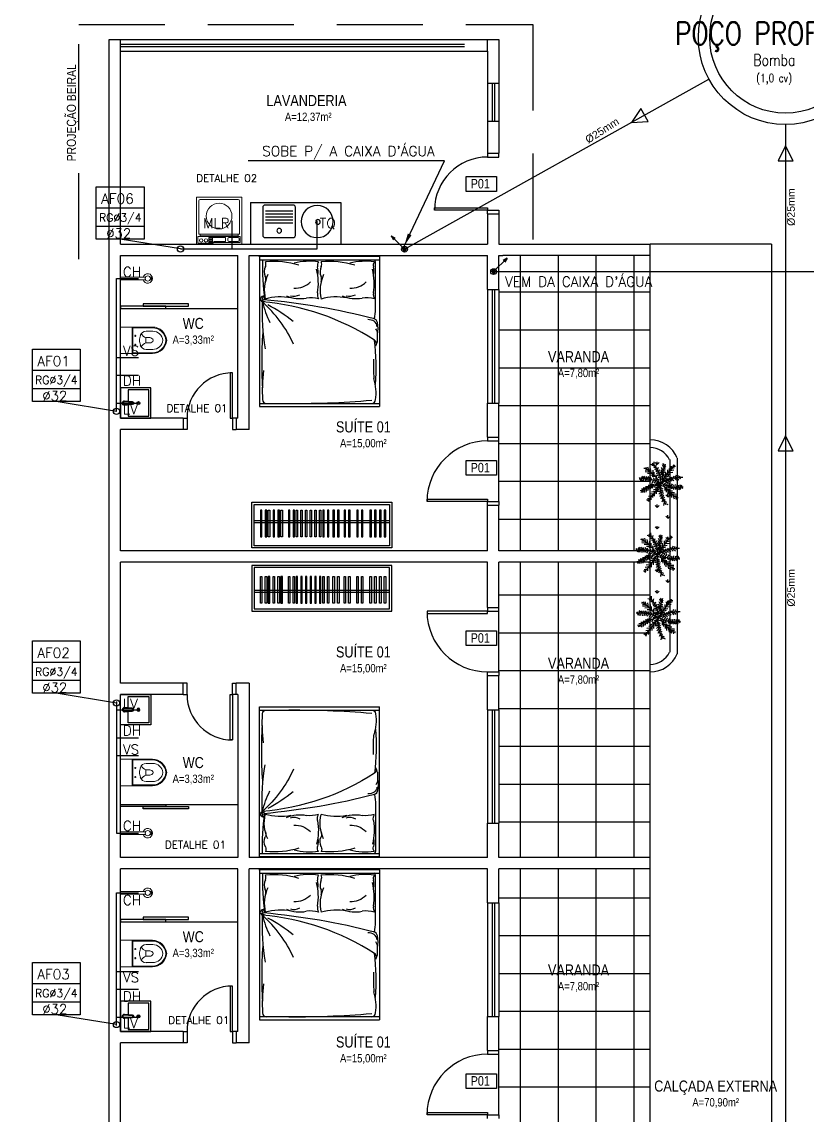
# Model space of a CAD drawing. Header units: millimetres. Extents: x 4156 to 4603, y 996 to 1078.
# Drawn here: x 4380.86 to 4392.27, y 1053.99 to 1069.87 of the extents above; entities that cross this region are included whole.
import ezdxf
from ezdxf.enums import TextEntityAlignment as Align

# ---------------------------------------------------------------- set-up
doc = ezdxf.new("R2010")
doc.units = ezdxf.units.MM
doc.header["$LTSCALE"] = 20
doc.linetypes.add('HIDDEN', pattern=[0.375, 0.25, -0.125])
doc.linetypes.add('HIDDEN2', pattern=[0.1875, 0.125, -0.0625])
for name, color, linetype in [('-HIDRO', 8, 'Continuous'), ('A-PEN-W', 7, 'Continuous'), ('AF', 5, 'Continuous'), ('ARREDI_attrezzature', 175, 'Continuous'), ('COTA', 7, 'Continuous'), ('COTAS', 7, 'Continuous'), ('COTAS01', 7, 'Continuous'), ('Diametro', 2, 'Continuous'), ('E-txt-g', 3, 'Continuous'), ('ESPECIFICAÇÃO02', 7, 'Continuous'), ('MOB', 251, 'Continuous'), ('OITI_AF_TEXTOS INDICAÇÕES', 2, 'Continuous'), ('Prumadas_L', 1, 'Continuous'), ('Prumadas_Q', 3, 'Continuous'), ('Prumadas_T', 2, 'Continuous'), ('TEXTO', 3, 'Continuous'), ('VE', 118, 'Continuous')]:
    doc.layers.add(name, color=color, linetype=linetype)
doc.layers.add('E-Lay-9', color=9, linetype='Continuous', lineweight=9)
doc.layers.add('E-Txt-W', color=7, linetype='Continuous', lineweight=20)
doc.styles.add('F2', font='ARIALN.TTF')
doc.styles.add('REG60', font='romans.shx', dxfattribs={"width": 0.8, "height": 0.15})
doc.styles.add('REG80', font='romans.shx', dxfattribs={"width": 0.8, "height": 0.2})
doc.styles.add('ROMANS', font='romans__.ttf', dxfattribs={"height": 0.1})
doc.styles.get("Standard").update_dxf_attribs({"font": 'arial.ttf'})
doc.dimstyles.get("Standard").update_dxf_attribs({"dimtxt": 0.18, "dimasz": 0.18, "dimexe": 0.18, "dimexo": 0.0625, "dimgap": 0.09, "dimtad": 0, "dimtih": 1, "dimtoh": 1, "dimdec": 4, "dimzin": 0, "dimdsep": 46, "dimtxsty": 'Standard', "dimcen": 0.09, "dimadec": 0, "dimazin": 0, "dimtfac": 1, "dimtdec": 4, "dimtofl": 0, "dimtmove": 0, "dimatfit": 3, "dimfxl": 1, "dimtolj": 1, "dimtzin": 0, "dimarcsym": 0})

# ---------------------------------------------------------------- blocks, each defined once
blk = doc.blocks.new('TXT-AMB75')
at = {"layer": 'E-txt-g', "style": 'REG80', "width": 0.8, "flags": 8}
blk.add_attdef('TXT', text='', height=0.2, dxfattribs=at).set_placement((0.005, 0.296), align=Align.CENTER)
at = {"layer": 'E-Txt-W', "style": 'REG60', "width": 0.8, "flags": 8}
blk.add_attdef('TXT', text='', height=0.15, dxfattribs=at).set_placement((0.005, 0.027), align=Align.CENTER)
blk = doc.blocks.new('FLOR2')
at = {"layer": 'VE', "color": 8}
for p, q in [((-83, 267), (-72, 290)), ((53, 244), (74, 286)), ((-229, 122), (-259, 154)), ((-195, 116), (-211, 147)), ((-80, 253), (-102, 282)), ((-75, 224), (-102, 246)), ((-66, 186), (-93, 208)), ((-58, 153), (-91, 179)), ((-77, 238), (-65, 269)), ((-69, 200), (-48, 241)), ((-61, 166), (-31, 214)), ((-51, 128), (-27, 175)), ((-39, 91), (-20, 146)), ((27, 103), (7, 147)), ((49, 200), (17, 234)), ((44, 167), (17, 210)), ((35, 128), (17, 176)), ((52, 229), (26, 258)), ((54, 258), (41, 273)), ((42, 157), (75, 195)), ((48, 191), (80, 229)), ((51, 215), (80, 258)), ((142, 118), (121, 144)), ((158, 136), (135, 160)), ((174, 158), (153, 176)), ((188, 178), (161, 191)), ((166, 147), (213, 152)), ((197, 193), (175, 202)), ((180, 166), (207, 166)), ((193, 186), (219, 189)), ((-248, 123), (-283, 102)), ((-209, 119), (-251, 98)), ((-190, -16), (-242, 10)), ((-171, 110), (-217, 98)), ((-162, -11), (-204, 23)), ((-143, 101), (-184, 85)), ((-138, -6), (-174, 21)), ((-157, 106), (-168, 137)), ((-111, 87), (-161, 77)), ((-104, -3), (-140, 24)), ((-129, 95), (-135, 128)), ((-92, 76), (-133, 60)), ((-79, 0), (-115, 28)), ((-71, 63), (-110, 47)), ((-101, 81), (-107, 115)), ((-84, 72), (-80, 98)), ((-45, 110), (-83, 141)), ((-50, 47), (-83, 34)), ((-36, 82), (-75, 107)), ((-35, -8), (-70, 1)), ((-28, 27), (-69, 0)), ((-61, 56), (-57, 90)), ((-25, 50), (-48, 61)), ((-31, 67), (-12, 113)), ((-19, 33), (-9, 79)), ((-11, 15), (8, 51)), ((17, 74), (2, 113)), ((8, 14), (8, 51)), ((18, -12), (54, 12)), ((19, 20), (55, 12)), ((23, 90), (60, 113)), ((29, 26), (26, 68)), ((31, 113), (65, 137)), ((44, 35), (83, 29)), ((55, 42), (49, 84)), ((81, 61), (67, 100)), ((67, 51), (106, 45)), ((74, 13), (115, -7)), ((105, 81), (90, 117)), ((98, 75), (137, 72)), ((104, 16), (130, 47)), ((125, 101), (109, 124)), ((116, 91), (160, 89)), ((123, 19), (159, -8)), ((128, 20), (162, 65)), ((135, 110), (178, 110)), ((147, 23), (189, -11)), ((151, 128), (196, 131)), ((162, 26), (196, 73)), ((175, 29), (226, 2)), ((190, 32), (234, 86)), ((209, 38), (259, 20)), ((228, 43), (249, 73)), ((234, 50), (270, 39)), ((256, 53), (276, 71)), ((-261, -36), (-297, -24)), ((-272, -40), (-292, -59)), ((-224, -25), (-274, -7)), ((-244, -31), (-265, -60)), ((-205, -20), (-249, -73)), ((-181, -135), (-229, -140)), ((-177, -14), (-211, -60)), ((-166, -116), (-211, -119)), ((-150, -98), (-193, -98)), ((-143, -7), (-178, -52)), ((-131, -79), (-176, -77)), ((-173, -124), (-150, -147)), ((-157, -105), (-137, -132)), ((-113, -62), (-153, -60)), ((-119, -4), (-145, -35)), ((-141, -88), (-124, -111)), ((-82, -38), (-121, -33)), ((-120, -69), (-105, -105)), ((-90, -3), (-117, -34)), ((-59, -22), (-98, -16)), ((-96, -49), (-82, -88)), ((-45, -138), (-81, -148)), ((-70, -29), (-64, -72)), ((-37, -114), (-69, -119)), ((-29, -85), (-68, -96)), ((-24, -57), (-62, -72)), ((-44, -15), (-41, -57)), ((-40, -122), (-28, -153)), ((-31, -100), (-17, -124)), ((-25, -70), (-13, -100)), ((-17, -15), (-5, -46)), ((5, -32), (-13, -79)), ((16, -54), (-3, -100)), ((24, -79), (5, -134)), ((10, -38), (32, -49)), ((36, -116), (12, -162)), ((21, -70), (60, -95)), ((30, -98), (67, -128)), ((33, -20), (32, -58)), ((42, -26), (71, -6)), ((42, -141), (76, -167)), ((51, -63), (59, -95)), ((54, -32), (57, -66)), ((64, -74), (111, -79)), ((66, -37), (101, -13)), ((75, -83), (82, -127)), ((80, -42), (82, -69)), ((87, -94), (128, -99)), ((89, -45), (126, -21)), ((102, -109), (98, -145)), ((99, -49), (112, -81)), ((109, -52), (156, -33)), ((109, -116), (150, -121)), ((121, -130), (119, -163)), ((129, -57), (142, -88)), ((144, -60), (181, -36)), ((159, -62), (176, -90)), ((173, -63), (216, -42)), ((198, -64), (220, -91)), ((213, -64), (249, -35)), ((232, -63), (268, -88)), ((240, -55), (269, -28)), ((-208, -174), (-234, -177)), ((-195, -154), (-223, -154)), ((-212, -181), (-190, -190)), ((-203, -166), (-176, -179)), ((-190, -146), (-168, -164)), ((-84, -217), (-113, -232)), ((-71, -194), (-111, -203)), ((-59, -171), (-98, -175)), ((-90, -226), (-81, -245)), ((-76, -202), (-60, -237)), ((-63, -179), (-44, -219)), ((-50, -150), (-41, -185)), ((46, -154), (15, -201)), ((54, -187), (32, -229)), ((62, -226), (49, -257)), ((51, -174), (78, -196)), ((67, -254), (56, -278)), ((59, -212), (86, -234)), ((65, -241), (86, -270)), ((131, -143), (171, -149)), ((138, -151), (135, -176)), ((146, -162), (178, -167))]:
    blk.add_line(p, q, dxfattribs=at)
for centre, radius, start, end in [((1088, 462), 1187, 188.516, 202.6061), ((-486, 269), 540, 336.1944, 2.2987), ((-212, 435), 475, 295.4351, 330.987), ((-112, 350), 262, 304.4561, 313.2891), ((-27, -730), 732, 93.4205, 111.3892), ((-266, -219), 343, 41.079, 90.2435), ((196, -423), 475, 115.4351, 150.987), ((-482, 28), 467, 321.3423, 356.988), ((201, 279), 343, 232.5988, 281.7634), ((-1103, -450), 1187, 8.516, 22.6061), ((11, 743), 732, 273.4205, 291.3892), ((-241, -435), 473, 32.1218, 54.7349)]:
    blk.add_arc(centre, radius, start, end, dxfattribs=at)
blk = doc.blocks.new('vaso-s')
at = {"layer": 'E-Lay-9', "color": 8}
for p, q in [((0, 0.17), (0, 0)), ((0.426, 0.175), (0.005, 0.175)), ((0.16, 0.17), (0.16, 0.17)), ((0.16, 0.17), (0.16, 0)), ((0.426, 0.165), (0.165, 0.165)), ((0.17, 0), (0.17, 0.16)), ((0.213, 0.06), (0.189, 0.06)), ((0.201, 0.048), (0.201, 0.072)), ((0.341, 0.035), (0.341, 0)), ((0.391, 0.035), (0.341, 0.035)), ((0.431, 0.12), (0.346, 0.12)), ((0, -0.17), (0, 0)), ((0.16, -0.17), (0.16, 0)), ((0.17, 0), (0.17, -0.16)), ((0.213, -0.06), (0.189, -0.06)), ((0.201, -0.048), (0.201, -0.072)), ((0.341, -0.035), (0.341, 0)), ((0.391, -0.035), (0.341, -0.035)), ((0.431, -0.12), (0.346, -0.12)), ((0.426, -0.175), (0.005, -0.175)), ((0.16, -0.17), (0.16, -0.17)), ((0.426, -0.165), (0.165, -0.165))]:
    blk.add_line(p, q, dxfattribs=at)
for centre in [(0.201, 0.06), (0.201, -0.06)]:
    blk.add_circle(centre, 0.005, dxfattribs=at)
for centre, radius, start, end in [((0.005, 0.17), 0.005, 90, 180), ((0.155, 0.17), 0.005, 0, 90), ((0.165, 0.17), 0.00495, 180, 270), ((0.165, 0.16), 0.00495, 0, 90), ((0.426, -0.015), 0.19, 4.5281, 90), ((0.426, -0.015), 0.18, 4.7802, 90), ((0.518, -0.015), 0.262, 163.0355, 176.7233), ((0.346, 0.038), 0.0825, 90, 163.0355), ((0.375, 0.136), 0.107, 206.9395, 250.9647), ((0.391, -0.015), 0.05, 17.4576, 90), ((0.431, -0.015), 0.135, 6.3794, 90), ((0.518, 0.015), 0.262, 183.2767, 196.9645), ((0.346, -0.038), 0.0825, 196.9645, 270), ((0.375, -0.136), 0.107, 109.0353, 153.0605), ((0.391, 0.015), 0.05, 270, 342.5424), ((0.426, 0.015), 0.19, 270, 355.4719), ((0.426, 0.015), 0.18, 270, 355.2198), ((0.431, 0.015), 0.135, 270, 353.6206), ((0.005, -0.17), 0.005, 180, 270), ((0.155, -0.17), 0.005, 270, 0), ((0.165, -0.17), 0.00495, 90, 180), ((0.165, -0.16), 0.00495, 270, 0)]:
    blk.add_arc(centre, radius, start, end, dxfattribs=at)
blk = doc.blocks.new('CUBA QUADRADA-flat-4-flat-1')
at = {"layer": 'MOB'}
blk.add_lwpolyline([(0, -0.2), (0.4, -0.2), (0.4, 0.2), (0, 0.2)], close=True, dxfattribs=at)
blk.add_lwpolyline([(0.1, -0.025), (0.1, -0.175), (0.375, -0.175), (0.375, 0.175), (0.1, 0.175), (0.1, 0.025)], dxfattribs=at)
for points in [[(0.155, -0.02), (0.055, -0.03, -1), (0.055, 0.03), (0.155, 0.02, -1)], [(0.155, -0.01), (0.055, -0.02, -1), (0.055, 0.02), (0.155, 0.01, -1)]]:
    blk.add_lwpolyline(points, format="xyb", close=True, dxfattribs=at)
for radius in [0.02, 0.0125]:
    blk.add_circle((0.238, 0), radius, dxfattribs=at)
blk = doc.blocks.new('Chuveiro')
at = {"layer": 'E-Lay-9', "color": 8}
for p, q in [((-0.031, 0.016), (-0.36, 0.016)), ((0.051, 0.016), (0.031, 0.016)), ((0.051, 0.016), (0.051, -0.016)), ((-0.031, -0.016), (-0.36, -0.016)), ((0.051, -0.016), (0.031, -0.016))]:
    blk.add_line(p, q, dxfattribs=at)
blk.add_circle((0, 0), 0.0348, dxfattribs=at)
for centre, radius, start, end in [((0, 0), 0.0624, 194.4775, 165.5225), ((0.009, 0), 0.0444, 339.4266, 20.5734)]:
    blk.add_arc(centre, radius, start, end, dxfattribs=at)
blk = doc.blocks.new('cama')
at = {"layer": 'ARREDI_attrezzature', "color": 8}
for p, q in [((0.866, 1.046), (-0.717, 1.046)), ((-0.717, 1.046), (-0.717, -0.936)), ((0.866, 1.046), (0.866, -0.936)), ((-0.717, 1.003), (0.866, 1.003)), ((0.816, 0.355), (0.816, 0.964)), ((0.841, -0.062), (0.841, 0.035)), ((0.838, -0.079), (0.816, -0.138)), ((-0.717, -0.893), (0.866, -0.893)), ((-0.717, -0.936), (0.866, -0.936))]:
    blk.add_line(p, q, dxfattribs=at)
for centre, radius, start, end in [((2.638, 0.909), 3.316, 178.3703, 187.5322), ((-0.487, 0.846), 0.167, 155.7877, 202.8808), ((-0.714, 0.948), 0.0814, 335.7877, 21.7124), ((-0.533, -0.18), 1.162, 73.2017, 95.199), ((-0.053, 0.101), 0.883, 82.5099, 103.5732), ((-0.698, 0.692), 0.758, 350.3711, 14.26), ((0.126, 0.931), 0.0789, 144.3788, 195.1988), ((-0.161, 0.853), 0.218, 347.312, 15.1988), ((0.25, 0.846), 0.167, 155.7877, 202.8808), ((0.023, 0.948), 0.0814, 335.7877, 21.7124), ((0.204, -0.18), 1.162, 73.2017, 95.199), ((0.684, 0.101), 0.883, 82.5099, 103.5732), ((0.04, 0.692), 0.758, 350.3711, 14.26), ((0.864, 0.931), 0.0789, 144.3788, 195.1988), ((0.577, 0.853), 0.218, 347.312, 15.1988), ((0.767, 0.964), 0.0494, 360, 53.1301), ((-0.15, 0.598), 0.504, 155.118, 192.9862), ((-0.719, 0.748), 0.0848, 339.0161, 22.8808), ((0.587, 0.598), 0.504, 155.118, 192.9862), ((0.018, 0.748), 0.0848, 339.0161, 22.8808), ((-0.251, 0.918), 0.291, 267.8295, 315.0098), ((0.486, 0.918), 0.291, 267.8295, 315.0098), ((-0.662, 0.484), 0.0409, 81.6091, 243.9382), ((-0.65, 0.494), 0.0409, 202.6052, 274.4989), ((2.279, 0.318), 2.962, 177.4941, 189.5094), ((-1.784, -0.799), 1.665, 24.3833, 48.4532), ((-0.948, -2.764), 3.222, 57.0954, 85.2363), ((0.652, 0.784), 1.374, 194.1894, 206.3096), ((-0.659, 0.496), 0.0206, 81.2915, 258.1256), ((-1.523, -8.875), 9.391, 75.6716, 84.7419), ((-0.438, -0.252), 0.765, 79.7638, 105.4497), ((-0.185, 0.936), 0.446, 246.6878, 281.1217), ((-0.264, 0.69), 0.167, 254.1407, 297.6985), ((-0.042, 0.158), 0.345, 72.3598, 99.3926), ((0.175, 0.544), 0.127, 170.3711, 206.9649), ((0.299, -0.252), 0.765, 79.7638, 105.4497), ((0.553, 0.936), 0.446, 246.6878, 281.1217), ((0.473, 0.69), 0.167, 254.1407, 297.6985), ((0.695, 0.158), 0.345, 72.3598, 99.3926), ((0.913, 0.544), 0.127, 170.3711, 206.9649), ((-1.581, -1.432), 2.082, 51.0376, 62.0856), ((0.189, 0.364), 0.628, 347.089, 359.2313), ((0.701, -0.017), 0.232, 65.0339, 86.464), ((0.774, 0.16), 0.0692, 12.8827, 78.3869), ((0.735, 0.116), 0.1, 4.6849, 50.5984), ((0.499, 0.097), 0.351, 346.9286, 12.8827), ((5.77, -0.354), 6.458, 176.0268, 182.9761), ((0.735, 0.028), 0.107, 356.6017, 37.7302), ((-2.114, -0.42), 2.938, 355.67, 7.068), ((0.777, -0.101), 0.0494, 339.7541, 59.4872), ((0.792, -0.062), 0.0494, 339.7541, 360), ((0.792, -0.062), 0.0494, 339.7541, 360), ((2.656, -0.41), 1.869, 176.8413, 184.7569), ((1.493, -0.726), 2.174, 172.9481, 183.1174), ((0.205, -0.754), 0.618, 351.6155, 17.787), ((-0.628, -0.844), 0.0494, 180, 270), ((-0.225, 10.54), 11.434, 269.1087, 274.9762), ((0.767, -0.844), 0.0494, 270, 360)]:
    blk.add_arc(centre, radius, start, end, dxfattribs=at)
at = {"layer": 'COTA', "color": 8, "linetype": 'Continuous'}
blk.add_line((0.874, 1.046), (-0.726, 1.046), dxfattribs=at)
blk = doc.blocks.new('A$C656368A0')
at = {"layer": 'COTAS01', "color": 8}
for p, q in [((0, 1.196), (0, 0)), ((0, 1.196), (0.55, 1.196)), ((0.11, 0.997), (0.11, 0.635)), ((0.15, 0.997), (0.15, 0.635)), ((0.19, 0.997), (0.19, 0.635)), ((0.23, 0.997), (0.23, 0.635)), ((0.27, 0.997), (0.27, 0.635)), ((0, 0), (0.55, 0))]:
    blk.add_line(p, q, dxfattribs=at)
for centre in [(0.374, 0.816), (0.259, 0.305)]:
    blk.add_circle(centre, 0.0307, dxfattribs=at)
at = {"layer": 'ESPECIFICAÇÃO02', "color": 8}
blk.add_lwpolyline([(0.466, 0.633, -0.414214), (0.436, 0.603), (0.065, 0.603, -0.414214), (0.035, 0.633), (0.035, 1.003, -0.414214), (0.065, 1.033), (0.436, 1.033, -0.414214), (0.466, 1.003)], format="xyb", close=True, dxfattribs=at)
blk.add_circle((0.254, 0.315), 0.212, dxfattribs=at)
blk = doc.blocks.new('Maquina de Lavar')
at = {"layer": 'E-Lay-9', "color": 8}
for p, q in [((0.3, 0), (-0.3, 0)), ((-0.3, 0), (-0.3, -0.62)), ((-0.08, -0.01), (-0.28, -0.01)), ((-0.28, -0.01), (-0.28, -0.1)), ((0.28, -0.1), (-0.28, -0.1)), ((0.27, -0.13), (-0.27, -0.13)), ((-0.27, -0.13), (-0.27, -0.57)), ((0.25, -0.11), (-0.25, -0.11)), ((-0.25, -0.11), (-0.25, -0.13)), ((-0.136, -0.085), (-0.136, -0.01)), ((-0.086, -0.025), (-0.136, -0.025)), ((-0.086, -0.04), (-0.136, -0.04)), ((-0.086, -0.055), (-0.136, -0.055)), ((-0.086, -0.07), (-0.136, -0.07)), ((0.085, -0.085), (-0.136, -0.085)), ((-0.086, -0.085), (-0.086, -0.01)), ((-0.08, -0.01), (-0.08, -0.02)), ((0.28, -0.02), (-0.08, -0.02)), ((0.085, -0.035), (-0.065, -0.035)), ((0.085, -0.085), (0.085, -0.035)), ((0.115, -0.07), (0.115, -0.05)), ((0.25, -0.035), (0.13, -0.035)), ((0.25, -0.085), (0.13, -0.085)), ((0.25, -0.13), (0.25, -0.11)), ((0.265, -0.07), (0.265, -0.05)), ((0.27, -0.57), (0.27, -0.13)), ((0.28, -0.1), (0.28, -0.02)), ((0.3, -0.62), (0.3, 0)), ((-0.3, -0.62), (0.3, -0.62)), ((-0.25, -0.59), (0.25, -0.59))]:
    blk.add_line(p, q, dxfattribs=at)
for centre, radius in [((-0.237, -0.048), 0.0227), ((-0.174, -0.048), 0.0227), ((0, -0.37), 0.17)]:
    blk.add_circle(centre, radius, dxfattribs=at)
for centre, radius, start, end in [((-0.065, -0.02), 0.015, 180, 270), ((0.13, -0.05), 0.015, 90, 180), ((0.13, -0.07), 0.015, 180, 270), ((0.25, -0.05), 0.015, 360, 90), ((0.25, -0.07), 0.015, 270, 360), ((-0.25, -0.57), 0.02, 180, 270), ((0.25, -0.57), 0.02, 270, 360)]:
    blk.add_arc(centre, radius, start, end, dxfattribs=at)
blk = doc.blocks.new('CIRCULOS')
at = {"layer": 'COTAS'}
for p, q in [((-4, 0), (4, 0)), ((0, 4), (0, -4))]:
    blk.add_line(p, q, dxfattribs=at)
for radius in [2, 1]:
    blk.add_circle((0, 0), radius, dxfattribs=at)

msp = doc.modelspace()

# ---------------------------------------------------------------- hatches: boundary and pattern name
at = {"layer": '-HIDRO'}
h = msp.add_hatch(dxfattribs=at)
h.set_pattern_fill('ANSI37,_O', color=256, scale=4.4, angle=45)
h.set_pattern_definition([(90, (2047.3071, 653.99654), (-0.55, 3e-16), []), (180, (2047.3071, 653.99654), (-3e-16, -0.55), [])])
h.paths.add_polyline_path([(4389.992, 1048.658), (4387.792, 1048.658), (4387.792, 1044.368), (4389.992, 1044.368)])
h.paths.add_polyline_path([(4389.992, 1053.113), (4387.792, 1053.113), (4387.792, 1048.823), (4389.992, 1048.823)])
h.paths.add_polyline_path([(4389.992, 1057.568), (4387.792, 1057.568), (4387.792, 1053.278), (4389.992, 1053.278)])
h.paths.add_polyline_path([(4389.992, 1062.023), (4387.792, 1062.023), (4387.792, 1057.733), (4389.992, 1057.733)])
h.paths.add_polyline_path([(4389.992, 1066.478), (4387.847, 1066.478), (4387.792, 1066.478), (4387.792, 1062.188), (4389.992, 1062.188)])
h = msp.add_hatch(dxfattribs=at)
h.set_pattern_fill('GRASS', color=256, scale=0.22, style=0)
h.set_pattern_definition([(90, (2047.30712, 667.3743), (-0.155563492, 0.155563492), [0.04125, -0.269876984]), (45, (2047.30712, 667.3743), (-0.155563492, 0.155563492), [0.04125, -0.17875]), (135, (2047.30712, 667.3743), (-0.155563492, -0.155563492), [0.04125, -0.17875])])
h.paths.add_polyline_path([(4390.274, 1061.854), (4390.274, 1061.855, -0.037266), (4390.15, 1062.009), (4390.147, 1061.958), (4390.124, 1061.987, 0.00916), (4390.124, 1061.967), (4390.098, 1061.921), (4390.079, 1061.953, -0.108185), (4389.992, 1061.814), (4389.992, 1061.127), (4390.011, 1061.097, 0.037545), (4390.097, 1061.07), (4390.131, 1061.045, 0.009029), (4390.148, 1061.054, -0.016073), (4390.179, 1061.069), (4390.195, 1061.105), (4390.194, 1061.104, -0.035165), (4390.274, 1061.187)])
h.paths.add_polyline_path([(4390.274, 1062.786, -0.034726), (4390.159, 1062.93), (4390.156, 1062.879), (4390.133, 1062.908, 0.00916), (4390.134, 1062.888), (4390.107, 1062.842), (4390.088, 1062.874, -0.116789), (4389.992, 1062.726), (4389.992, 1062.118, 0.025087), (4390.051, 1062.102), (4390.084, 1062.077, 0.009029), (4390.101, 1062.085, -0.016073), (4390.132, 1062.1), (4390.148, 1062.136), (4390.147, 1062.136, -0.053804), (4390.274, 1062.257)])
h.paths.add_polyline_path([(4390.274, 1063.511, 0.275855), (4389.992, 1063.688), (4389.992, 1062.726, 0.116789), (4390.088, 1062.874), (4390.107, 1062.842), (4390.134, 1062.888, -0.00916), (4390.133, 1062.908), (4390.156, 1062.879), (4390.159, 1062.93, 0.034726), (4390.274, 1062.786)])

# ---------------------------------------------------------------- linework, layer by layer
at = {"layer": '-HIDRO', "linetype": 'Continuous'}
for p, q in [((4382.127, 1044.203), (4382.127, 1069.613)), ((4382.127, 1069.613), (4382.292, 1069.613)), ((4382.292, 1069.448), (4382.292, 1069.613)), ((4387.627, 1069.613), (4387.792, 1069.613)), ((4387.627, 1069.448), (4387.627, 1069.613)), ((4387.792, 1069.613), (4387.792, 1068.981)), ((4382.292, 1066.643), (4382.292, 1069.448)), ((4387.627, 1069.448), (4387.627, 1068.981)), ((4387.627, 1068.981), (4387.792, 1068.981)), ((4387.627, 1068.431), (4387.627, 1067.963)), ((4387.627, 1068.431), (4387.792, 1068.431)), ((4387.792, 1068.431), (4387.792, 1067.963)), ((4387.627, 1067.963), (4387.792, 1067.963)), ((4387.627, 1067.083), (4387.627, 1066.643)), ((4387.792, 1067.083), (4387.792, 1066.643)), ((4382.292, 1066.643), (4387.627, 1066.643)), ((4387.792, 1066.643), (4389.992, 1066.643)), ((4382.292, 1064.113), (4382.292, 1066.478)), ((4382.292, 1066.478), (4383.997, 1066.478)), ((4383.997, 1064.113), (4383.997, 1066.478)), ((4384.162, 1063.948), (4384.162, 1066.478)), ((4384.162, 1066.478), (4387.627, 1066.478)), ((4387.627, 1065.983), (4387.627, 1066.478)), ((4387.792, 1065.983), (4387.792, 1066.478)), ((4387.792, 1066.478), (4387.847, 1066.478)), ((4389.992, 1066.478), (4387.847, 1066.478)), ((4382.292, 1065.708), (4383.997, 1065.708)), ((4387.627, 1063.838), (4387.627, 1064.333)), ((4387.627, 1064.333), (4387.792, 1064.333)), ((4387.792, 1063.838), (4387.792, 1064.333)), ((4383.205, 1064.113), (4382.292, 1064.113)), ((4383.205, 1064.113), (4383.205, 1063.948)), ((4383.975, 1064.113), (4383.975, 1063.948)), ((4382.292, 1062.188), (4382.292, 1063.948)), ((4383.205, 1063.948), (4382.292, 1063.948)), ((4384.162, 1063.948), (4383.975, 1063.948)), ((4387.627, 1063.838), (4387.792, 1063.838)), ((4387.627, 1062.188), (4387.627, 1062.848)), ((4387.627, 1062.848), (4387.792, 1062.848)), ((4387.792, 1062.188), (4387.792, 1062.848)), ((4387.627, 1062.188), (4382.292, 1062.188)), ((4389.992, 1062.188), (4387.792, 1062.188)), ((4382.292, 1060.263), (4382.292, 1062.023)), ((4387.627, 1062.023), (4382.292, 1062.023)), ((4387.627, 1061.363), (4387.627, 1062.023)), ((4387.792, 1061.363), (4387.792, 1062.023)), ((4389.992, 1062.023), (4387.792, 1062.023)), ((4387.627, 1061.363), (4387.792, 1061.363)), ((4383.205, 1060.263), (4382.292, 1060.263)), ((4384.162, 1060.263), (4383.975, 1060.263)), ((4383.975, 1060.098), (4383.975, 1060.263)), ((4384.162, 1060.263), (4384.162, 1057.733)), ((4387.627, 1059.878), (4387.627, 1060.373)), ((4387.627, 1060.373), (4387.792, 1060.373)), ((4387.792, 1059.878), (4387.792, 1060.373)), ((4382.292, 1057.733), (4382.292, 1060.098)), ((4383.205, 1060.098), (4382.292, 1060.098)), ((4383.997, 1060.098), (4383.997, 1057.733)), ((4387.627, 1059.878), (4387.792, 1059.878)), ((4382.292, 1058.503), (4383.997, 1058.503)), ((4387.627, 1057.733), (4387.627, 1058.228)), ((4387.627, 1058.228), (4387.792, 1058.228)), ((4387.792, 1057.733), (4387.792, 1058.228)), ((4383.997, 1057.733), (4382.292, 1057.733)), ((4387.627, 1057.733), (4384.162, 1057.733)), ((4389.992, 1057.733), (4387.792, 1057.733)), ((4382.292, 1055.203), (4382.292, 1057.568)), ((4383.997, 1057.568), (4382.292, 1057.568)), ((4383.997, 1055.203), (4383.997, 1057.568)), ((4387.627, 1057.568), (4384.162, 1057.568)), ((4384.162, 1055.038), (4384.162, 1057.568)), ((4387.627, 1057.073), (4387.627, 1057.568)), ((4387.792, 1057.073), (4387.792, 1057.568)), ((4389.992, 1057.568), (4387.792, 1057.568)), ((4382.292, 1056.798), (4383.997, 1056.798)), ((4383.205, 1055.203), (4382.292, 1055.203)), ((4383.205, 1055.203), (4383.205, 1055.038)), ((4383.997, 1055.203), (4383.975, 1055.203)), ((4383.975, 1055.203), (4383.975, 1055.038)), ((4382.292, 1053.278), (4382.292, 1055.038)), ((4383.205, 1055.038), (4382.292, 1055.038)), ((4384.162, 1055.038), (4383.975, 1055.038))]:
    msp.add_line(p, q, dxfattribs=at)
at = {"layer": '-HIDRO'}
for p, q in [((4382.292, 1069.613), (4387.627, 1069.613)), ((4382.292, 1069.448), (4387.627, 1069.448)), ((4382.292, 1069.448), (4387.627, 1069.448)), ((4387.627, 1068.981), (4387.627, 1068.431)), ((4387.792, 1068.981), (4387.792, 1068.431)), ((4387.627, 1067.083), (4387.792, 1067.083)), ((4389.992, 1044.203), (4389.992, 1066.643)), ((4391.752, 1066.643), (4389.992, 1066.643)), ((4391.752, 1066.643), (4391.752, 1042.003)), ((4387.627, 1065.983), (4387.792, 1065.983)), ((4387.627, 1065.983), (4387.627, 1064.333)), ((4387.792, 1065.983), (4387.792, 1064.333)), ((4382.292, 1065.708), (4383.997, 1065.708)), ((4383.997, 1064.113), (4383.975, 1064.113)), ((4387.792, 1062.903), (4387.792, 1063.783)), ((4390.274, 1063.511), (4390.274, 1060.714)), ((4390.384, 1063.535), (4390.384, 1060.689)), ((4387.792, 1060.428), (4387.792, 1061.308)), ((4383.205, 1060.098), (4383.205, 1060.263)), ((4383.997, 1060.098), (4383.975, 1060.098)), ((4387.627, 1059.878), (4387.627, 1058.228)), ((4387.792, 1059.878), (4387.792, 1058.228)), ((4382.292, 1058.503), (4383.997, 1058.503)), ((4387.627, 1057.073), (4387.792, 1057.073)), ((4387.627, 1057.073), (4387.627, 1055.423)), ((4387.792, 1057.073), (4387.792, 1055.423)), ((4382.292, 1056.798), (4383.997, 1056.798)), ((4387.627, 1054.928), (4387.627, 1055.423)), ((4387.627, 1055.423), (4387.792, 1055.423)), ((4387.792, 1054.928), (4387.792, 1055.423)), ((4387.627, 1054.928), (4387.792, 1054.928)), ((4387.792, 1053.993), (4387.792, 1054.873))]:
    msp.add_line(p, q, dxfattribs=at)
at = {"layer": '-HIDRO', "linetype": 'HIDDEN'}
for p, q in [((4382.292, 1069.547), (4387.627, 1069.547)), ((4382.292, 1069.514), (4387.627, 1069.514)), ((4387.693, 1068.981), (4387.693, 1068.431)), ((4387.726, 1068.981), (4387.726, 1068.431)), ((4387.693, 1065.983), (4387.693, 1064.333)), ((4387.726, 1065.983), (4387.726, 1064.333)), ((4387.693, 1059.878), (4387.693, 1058.228)), ((4387.726, 1059.878), (4387.726, 1058.228)), ((4387.693, 1057.073), (4387.693, 1055.423)), ((4387.726, 1057.073), (4387.726, 1055.423))]:
    msp.add_line(p, q, dxfattribs=at)
at = {"layer": '-HIDRO', "ltscale": 0.5}
for p, q in [((4386.204, 1062.62), (4384.234, 1062.62)), ((4386.204, 1062.593), (4384.234, 1062.593)), ((4386.204, 1061.61), (4384.234, 1061.61)), ((4386.204, 1061.583), (4384.234, 1061.583))]:
    msp.add_line(p, q, dxfattribs=at)
at = {"layer": '-HIDRO', "linetype": 'Continuous'}
for points in [[(4380.832, 1071.919, 0.099873), (4378.526, 1032.216, 0.183533), (4401.047, 1000.919)], [(4380.958, 1071.754, 0.099477), (4378.688, 1032.249, 0.184298), (4401.292, 1000.952)]]:
    msp.add_lwpolyline(points, format="xyb", dxfattribs=at)
at = {"layer": '-HIDRO', "linetype": 'HIDDEN', "ltscale": 0.25}
msp.add_lwpolyline([(4381.687, 1066.423), (4381.687, 1069.833), (4388.287, 1069.833), (4388.287, 1066.643)], dxfattribs=at)
at = {"layer": '-HIDRO'}
for points in [[(4387.627, 1067.963), (4387.627, 1067.908), (4387.792, 1067.908), (4387.792, 1067.963)], [(4387.627, 1067.083), (4387.627, 1067.138), (4387.792, 1067.138), (4387.792, 1067.083)], [(4383.205, 1064.113), (4383.26, 1064.113), (4383.26, 1063.948), (4383.205, 1063.948)], [(4383.975, 1064.113), (4383.92, 1064.113), (4383.92, 1063.948), (4383.975, 1063.948)], [(4387.627, 1063.838), (4387.627, 1063.783), (4387.792, 1063.783), (4387.792, 1063.838)], [(4387.627, 1062.848), (4387.627, 1062.903), (4387.792, 1062.903), (4387.792, 1062.848)], [(4387.627, 1061.363), (4387.627, 1061.308), (4387.792, 1061.308), (4387.792, 1061.363)], [(4387.627, 1060.373), (4387.627, 1060.428), (4387.792, 1060.428), (4387.792, 1060.373)], [(4383.205, 1060.098), (4383.26, 1060.098), (4383.26, 1060.263), (4383.205, 1060.263)], [(4383.975, 1060.098), (4383.92, 1060.098), (4383.92, 1060.263), (4383.975, 1060.263)], [(4383.205, 1055.203), (4383.26, 1055.203), (4383.26, 1055.038), (4383.205, 1055.038)], [(4383.975, 1055.203), (4383.92, 1055.203), (4383.92, 1055.038), (4383.975, 1055.038)], [(4387.627, 1054.928), (4387.627, 1054.873), (4387.792, 1054.873), (4387.792, 1054.928)], [(4387.627, 1053.938), (4387.627, 1053.993), (4387.792, 1053.993), (4387.792, 1053.938)]]:
    msp.add_lwpolyline(points, dxfattribs=at)
for points in [[(4387.318, 1067.623), (4387.758, 1067.623), (4387.758, 1067.409), (4387.318, 1067.409)], [(4387.627, 1067.138), (4386.857, 1067.138), (4386.857, 1067.171), (4387.627, 1067.171)], [(4382.292, 1065.708), (4382.952, 1065.708), (4382.952, 1065.741), (4382.292, 1065.741)], [(4382.622, 1065.741), (4383.282, 1065.741), (4383.282, 1065.774), (4382.622, 1065.774)], [(4383.92, 1064.113), (4383.92, 1064.773), (4383.887, 1064.773), (4383.887, 1064.113)], [(4387.318, 1063.498), (4387.758, 1063.498), (4387.758, 1063.284), (4387.318, 1063.284)], [(4387.627, 1062.903), (4386.747, 1062.903), (4386.747, 1062.936), (4387.627, 1062.936)], [(4386.237, 1062.228), (4384.201, 1062.228), (4384.201, 1062.892), (4386.237, 1062.892)], [(4386.204, 1062.261), (4384.234, 1062.261), (4384.234, 1062.859), (4386.204, 1062.859)], [(4386.237, 1061.975), (4384.201, 1061.975), (4384.201, 1061.311), (4386.237, 1061.311)], [(4386.204, 1061.942), (4384.234, 1061.942), (4384.234, 1061.344), (4386.204, 1061.344)], [(4387.627, 1061.308), (4386.747, 1061.308), (4386.747, 1061.275), (4387.627, 1061.275)], [(4387.318, 1061.023), (4387.758, 1061.023), (4387.758, 1060.809), (4387.318, 1060.809)], [(4383.92, 1060.098), (4383.92, 1059.438), (4383.887, 1059.438), (4383.887, 1060.098)], [(4382.292, 1058.503), (4382.952, 1058.503), (4382.952, 1058.47), (4382.292, 1058.47)], [(4382.622, 1058.47), (4383.282, 1058.47), (4383.282, 1058.437), (4382.622, 1058.437)], [(4382.292, 1056.798), (4382.952, 1056.798), (4382.952, 1056.831), (4382.292, 1056.831)], [(4382.622, 1056.831), (4383.282, 1056.831), (4383.282, 1056.864), (4382.622, 1056.864)], [(4383.92, 1055.203), (4383.92, 1055.863), (4383.887, 1055.863), (4383.887, 1055.203)], [(4387.318, 1054.588), (4387.758, 1054.588), (4387.758, 1054.374), (4387.318, 1054.374)], [(4387.627, 1053.993), (4386.747, 1053.993), (4386.747, 1054.026), (4387.627, 1054.026)]]:
    msp.add_lwpolyline(points, close=True, dxfattribs=at)
at = {"layer": '-HIDRO', "ltscale": 0.5}
for points in [[(4384.327, 1062.392), (4384.349, 1062.392), (4384.349, 1062.777), (4384.327, 1062.777)], [(4384.395, 1062.392), (4384.417, 1062.392), (4384.417, 1062.777), (4384.395, 1062.777)], [(4384.462, 1062.392), (4384.44, 1062.392), (4384.44, 1062.777), (4384.462, 1062.777)], [(4384.511, 1062.392), (4384.533, 1062.392), (4384.533, 1062.777), (4384.511, 1062.777)], [(4384.579, 1062.392), (4384.601, 1062.392), (4384.601, 1062.777), (4384.579, 1062.777)], [(4384.646, 1062.392), (4384.624, 1062.392), (4384.624, 1062.777), (4384.646, 1062.777)], [(4384.732, 1062.392), (4384.754, 1062.392), (4384.754, 1062.777), (4384.732, 1062.777)], [(4384.8, 1062.392), (4384.822, 1062.392), (4384.822, 1062.777), (4384.8, 1062.777)], [(4384.867, 1062.392), (4384.845, 1062.392), (4384.845, 1062.777), (4384.867, 1062.777)], [(4384.935, 1062.392), (4384.913, 1062.392), (4384.913, 1062.777), (4384.935, 1062.777)], [(4385.002, 1062.392), (4384.98, 1062.392), (4384.98, 1062.777), (4385.002, 1062.777)], [(4385.07, 1062.392), (4385.048, 1062.392), (4385.048, 1062.777), (4385.07, 1062.777)], [(4385.138, 1062.392), (4385.116, 1062.392), (4385.116, 1062.777), (4385.138, 1062.777)], [(4385.205, 1062.392), (4385.183, 1062.392), (4385.183, 1062.777), (4385.205, 1062.777)], [(4385.232, 1062.392), (4385.254, 1062.392), (4385.254, 1062.777), (4385.232, 1062.777)], [(4385.3, 1062.392), (4385.322, 1062.392), (4385.322, 1062.777), (4385.3, 1062.777)], [(4385.38, 1062.392), (4385.402, 1062.392), (4385.402, 1062.777), (4385.38, 1062.777)], [(4385.448, 1062.392), (4385.47, 1062.392), (4385.47, 1062.777), (4385.448, 1062.777)], [(4385.541, 1062.392), (4385.563, 1062.392), (4385.563, 1062.777), (4385.541, 1062.777)], [(4385.608, 1062.392), (4385.63, 1062.392), (4385.63, 1062.777), (4385.608, 1062.777)], [(4385.725, 1062.392), (4385.747, 1062.392), (4385.747, 1062.777), (4385.725, 1062.777)], [(4385.793, 1062.392), (4385.815, 1062.392), (4385.815, 1062.777), (4385.793, 1062.777)], [(4385.918, 1062.392), (4385.94, 1062.392), (4385.94, 1062.777), (4385.918, 1062.777)], [(4385.986, 1062.392), (4386.008, 1062.392), (4386.008, 1062.777), (4385.986, 1062.777)], [(4386.057, 1062.392), (4386.079, 1062.392), (4386.079, 1062.777), (4386.057, 1062.777)], [(4386.125, 1062.392), (4386.147, 1062.392), (4386.147, 1062.777), (4386.125, 1062.777)], [(4384.327, 1061.811), (4384.349, 1061.811), (4384.349, 1061.426), (4384.327, 1061.426)], [(4384.395, 1061.811), (4384.417, 1061.811), (4384.417, 1061.426), (4384.395, 1061.426)], [(4384.462, 1061.811), (4384.44, 1061.811), (4384.44, 1061.426), (4384.462, 1061.426)], [(4384.511, 1061.811), (4384.533, 1061.811), (4384.533, 1061.426), (4384.511, 1061.426)], [(4384.579, 1061.811), (4384.601, 1061.811), (4384.601, 1061.426), (4384.579, 1061.426)], [(4384.646, 1061.811), (4384.624, 1061.811), (4384.624, 1061.426), (4384.646, 1061.426)], [(4384.732, 1061.811), (4384.754, 1061.811), (4384.754, 1061.426), (4384.732, 1061.426)], [(4384.8, 1061.811), (4384.822, 1061.811), (4384.822, 1061.426), (4384.8, 1061.426)], [(4384.867, 1061.811), (4384.845, 1061.811), (4384.845, 1061.426), (4384.867, 1061.426)], [(4384.935, 1061.811), (4384.913, 1061.811), (4384.913, 1061.426), (4384.935, 1061.426)], [(4385.002, 1061.811), (4384.98, 1061.811), (4384.98, 1061.426), (4385.002, 1061.426)], [(4385.07, 1061.811), (4385.048, 1061.811), (4385.048, 1061.426), (4385.07, 1061.426)], [(4385.138, 1061.811), (4385.116, 1061.811), (4385.116, 1061.426), (4385.138, 1061.426)], [(4385.205, 1061.811), (4385.183, 1061.811), (4385.183, 1061.426), (4385.205, 1061.426)], [(4385.232, 1061.811), (4385.254, 1061.811), (4385.254, 1061.426), (4385.232, 1061.426)], [(4385.3, 1061.811), (4385.322, 1061.811), (4385.322, 1061.426), (4385.3, 1061.426)], [(4385.38, 1061.811), (4385.402, 1061.811), (4385.402, 1061.426), (4385.38, 1061.426)], [(4385.448, 1061.811), (4385.47, 1061.811), (4385.47, 1061.426), (4385.448, 1061.426)], [(4385.541, 1061.811), (4385.563, 1061.811), (4385.563, 1061.426), (4385.541, 1061.426)], [(4385.608, 1061.811), (4385.63, 1061.811), (4385.63, 1061.426), (4385.608, 1061.426)], [(4385.725, 1061.811), (4385.747, 1061.811), (4385.747, 1061.426), (4385.725, 1061.426)], [(4385.793, 1061.811), (4385.815, 1061.811), (4385.815, 1061.426), (4385.793, 1061.426)], [(4385.918, 1061.811), (4385.94, 1061.811), (4385.94, 1061.426), (4385.918, 1061.426)], [(4385.986, 1061.811), (4386.008, 1061.811), (4386.008, 1061.426), (4385.986, 1061.426)], [(4386.057, 1061.811), (4386.079, 1061.811), (4386.079, 1061.426), (4386.057, 1061.426)], [(4386.125, 1061.811), (4386.147, 1061.811), (4386.147, 1061.426), (4386.125, 1061.426)]]:
    msp.add_lwpolyline(points, close=True, dxfattribs=at)
at = {"layer": '-HIDRO'}
for centre, radius, start, end in [((4387.627, 1067.138), 0.77, 90, 180), ((4383.92, 1064.113), 0.66, 90, 180), ((4387.627, 1062.903), 0.88, 90, 180), ((4389.984, 1063.364), 0.434, 23.2079, 88.9599), ((4389.984, 1063.364), 0.324, 26.92, 88.9599), ((4387.627, 1061.308), 0.88, 180, 270), ((4389.984, 1060.86), 0.324, 271.0401, 333.08), ((4389.984, 1060.86), 0.434, 271.0401, 336.7921), ((4383.92, 1060.098), 0.66, 180, 270), ((4383.92, 1055.203), 0.66, 90, 180), ((4387.627, 1053.993), 0.88, 90, 180)]:
    msp.add_arc(centre, radius, start, end, dxfattribs=at)
for p, q in [((4386.226, 1066.763), (4386.26, 1066.706)), ((4386.421, 1066.568), (4386.226, 1066.763)), ((4386.226, 1066.763), (4386.283, 1066.729)), ((4387.715, 1066.243), (4387.91, 1066.438)), ((4387.91, 1066.438), (4387.853, 1066.404)), ((4387.91, 1066.438), (4387.876, 1066.381))]:
    msp.add_line(p, q)
for centre, major_axis in [((4386.421, 1066.568), (-0.0301, 0.0301)), ((4387.715, 1066.243), (0.0301, 0.0301))]:
    msp.add_ellipse(centre, major_axis=major_axis, ratio=1, start_param=0.785398, end_param=7.068583)
at = {"layer": 'AF'}
for p, q in [((4386.421, 1066.568), (4390.845, 1069.041)), ((4391.956, 1068.38), (4391.956, 1009.439)), ((4383.916, 1066.573, 2.015), (4383.916, 1066.98, 2.015)), ((4385.153, 1066.573, 2.015), (4385.153, 1066.98, 2.015)), ((4383.165, 1066.573, 2.015), (4383.916, 1066.573, 2.015)), ((4383.916, 1066.573, 2.015), (4385.153, 1066.573, 2.015)), ((4382.235, 1064.213), (4382.235, 1066.143)), ((4382.235, 1066.143), (4382.552, 1066.143)), ((4387.715, 1066.243), (4410.33, 1066.243)), ((4382.235, 1064.994), (4382.552, 1064.994)), ((4382.235, 1064.74), (4382.552, 1064.74)), ((4382.235, 1064.333), (4382.552, 1064.333)), ((4382.235, 1059.996), (4382.235, 1058.084)), ((4382.235, 1059.876), (4382.552, 1059.876)), ((4382.235, 1059.469), (4382.552, 1059.469)), ((4382.235, 1059.215), (4382.552, 1059.215)), ((4382.235, 1058.084), (4382.552, 1058.084)), ((4382.235, 1055.292), (4382.235, 1057.218)), ((4382.235, 1057.218), (4382.552, 1057.218)), ((4382.235, 1056.073), (4382.552, 1056.073)), ((4382.235, 1055.819), (4382.552, 1055.819)), ((4382.235, 1055.412), (4382.552, 1055.412))]:
    msp.add_line(p, q, dxfattribs=at)
at = {"layer": 'AF', "color": 5}
for points in [[(4389.717, 1068.411, 0), (4389.962, 1068.422, 0), (4389.855, 1068.614, 0), (4389.717, 1068.411, 0)], [(4391.959, 1068.07, 0), (4391.849, 1067.85, 0), (4392.069, 1067.85, 0), (4391.959, 1068.07, 0)], [(4391.959, 1063.858, 0), (4391.849, 1063.638, 0), (4392.069, 1063.638, 0), (4391.959, 1063.858, 0)]]:
    msp.add_polyline3d(points, dxfattribs=at)
at = {"layer": 'AF'}
for centre, radius in [((4391.956, 1069.645), 1.265), ((4391.956, 1069.645), 1.1), ((4383.165, 1066.573, 2.015), 0.0452), ((4382.235, 1064.213), 0.0452), ((4382.235, 1059.975), 0.0452), ((4382.235, 1055.304), 0.0452)]:
    msp.add_circle(centre, radius, dxfattribs=at)
at = {"layer": 'Prumadas_L'}
for p, q in [((4381.941, 1067.17, 5.627), (4382.635, 1067.17, 5.627)), ((4381.941, 1066.903, 5.627), (4382.635, 1066.903, 5.627)), ((4383.164, 1066.573, 2.013), (4382.288, 1066.715, 5.627)), ((4381.012, 1064.809, 3.614), (4381.706, 1064.809, 3.614)), ((4381.012, 1064.543, 3.614), (4381.706, 1064.543, 3.614)), ((4382.235, 1064.213), (4381.359, 1064.355, 3.614)), ((4381.012, 1060.571, 3.614), (4381.706, 1060.571, 3.614)), ((4381.012, 1060.305, 3.614), (4381.706, 1060.305, 3.614)), ((4382.235, 1059.975), (4381.359, 1060.116, 3.614)), ((4381.012, 1055.9, 3.614), (4381.706, 1055.9, 3.614)), ((4381.012, 1055.634, 3.614), (4381.706, 1055.634, 3.614)), ((4382.235, 1055.304), (4381.359, 1055.445, 3.614))]:
    msp.add_line(p, q, dxfattribs=at)
at = {"layer": 'Prumadas_Q'}
for p, q in [((4381.941, 1067.477, 5.627), (4382.635, 1067.477, 5.627)), ((4381.941, 1066.715, 5.627), (4381.941, 1067.477, 5.627)), ((4382.635, 1067.477, 5.627), (4382.635, 1066.715, 5.627)), ((4382.635, 1066.715, 5.627), (4381.941, 1066.715, 5.627)), ((4381.012, 1065.116, 3.614), (4381.706, 1065.116, 3.614)), ((4381.012, 1064.355, 3.614), (4381.012, 1065.116, 3.614)), ((4381.706, 1065.116, 3.614), (4381.706, 1064.355, 3.614)), ((4381.706, 1064.355, 3.614), (4381.012, 1064.355, 3.614)), ((4381.012, 1060.878, 3.614), (4381.706, 1060.878, 3.614)), ((4381.012, 1060.116, 3.614), (4381.012, 1060.878, 3.614)), ((4381.706, 1060.878, 3.614), (4381.706, 1060.116, 3.614)), ((4381.706, 1060.116, 3.614), (4381.012, 1060.116, 3.614)), ((4381.012, 1056.207, 3.614), (4381.706, 1056.207, 3.614)), ((4381.012, 1055.445, 3.614), (4381.012, 1056.207, 3.614)), ((4381.706, 1056.207, 3.614), (4381.706, 1055.445, 3.614)), ((4381.706, 1055.445, 3.614), (4381.012, 1055.445, 3.614))]:
    msp.add_line(p, q, dxfattribs=at)

# ---------------------------------------------------------------- block references
at = {"layer": '-HIDRO'}
ref = msp.add_blockref('TXT-AMB75', (4385.017, 1068.411), dxfattribs=dict(at, xscale=0.8019000000000002, yscale=0.8019000000000002, zscale=0.8019000000000002))
ref.add_attrib('TXT', 'LAVANDERIA ', dxfattribs={"layer": 'E-txt-g', "color": 2, "height": 0.16038, "style": 'F2'}).set_placement((4385.021, 1068.648), align=Align.CENTER)
ref.add_attrib('TXT', 'A=12,37m²', dxfattribs={"layer": 'E-Txt-W', "height": 0.1203, "style": 'F2'}).set_placement((4385.021, 1068.432), align=Align.CENTER)
at = {"layer": '-HIDRO', "xscale": -1.1, "yscale": 1.1, "zscale": 1.1, "rotation": 180}
for name, p in [('Maquina de Lavar', (4383.726, 1066.643)), ('vaso-s', (4382.287, 1065.245)), ('CUBA QUADRADA-flat-4-flat-1', (4382.292, 1059.878)), ('Chuveiro', (4382.689, 1057.218)), ('Chuveiro', (4382.689, 1057.218)), ('vaso-s', (4382.287, 1056.335))]:
    msp.add_blockref(name, p, dxfattribs=at)
at = {"layer": '-HIDRO', "ltscale": 0.35, "xscale": -1.1, "yscale": 1.1, "zscale": 1.1, "rotation": 90}
msp.add_blockref('A$C656368A0', (4385.497, 1067.249), dxfattribs=at)
at = {"layer": '-HIDRO', "linetype": 'HIDDEN2', "xscale": 1.1, "yscale": 1.1, "zscale": 1.1}
for p in [(4385.102, 1065.311), (4385.102, 1056.401)]:
    msp.add_blockref('cama', p, dxfattribs=at)
at = {"layer": '-HIDRO', "xscale": 1.1, "yscale": 1.1, "zscale": 1.1}
for name, p in [('Chuveiro', (4382.689, 1066.143)), ('CUBA QUADRADA-flat-4-flat-1', (4382.292, 1064.333)), ('vaso-s', (4382.287, 1058.966)), ('Chuveiro', (4382.689, 1058.084)), ('CUBA QUADRADA-flat-4-flat-1', (4382.292, 1055.423))]:
    msp.add_blockref(name, p, dxfattribs=at)
at = {"layer": '-HIDRO'}
ref = msp.add_blockref('TXT-AMB75', (4383.346, 1065.173), dxfattribs=dict(at, xscale=0.8019000000000002, yscale=0.8019000000000002, zscale=0.8019000000000002))
ref.add_attrib('TXT', 'WC', dxfattribs={"layer": 'E-txt-g', "color": 2, "height": 0.1604, "style": 'F2'}).set_placement((4383.35, 1065.41), align=Align.CENTER)
ref.add_attrib('TXT', 'A=3,33m²', dxfattribs={"layer": 'E-Txt-W', "height": 0.1203, "style": 'F2'}).set_placement((4383.35, 1065.194), align=Align.CENTER)
ref = msp.add_blockref('TXT-AMB75', (4388.944, 1064.689), dxfattribs=dict(at, xscale=0.8019000000000002, yscale=0.8019000000000002, zscale=0.8019000000000002))
ref.add_attrib('TXT', 'VARANDA', dxfattribs={"layer": 'E-txt-g', "color": 2, "height": 0.1604, "style": 'F2'}).set_placement((4388.949, 1064.927), align=Align.CENTER)
ref.add_attrib('TXT', 'A=7,80m²', dxfattribs={"layer": 'E-Txt-W', "height": 0.1203, "style": 'F2'}).set_placement((4388.949, 1064.711), align=Align.CENTER)
ref = msp.add_blockref('TXT-AMB75', (4385.818, 1063.67), dxfattribs=dict(at, xscale=0.8019000000000002, yscale=0.8019000000000002, zscale=0.8019000000000002))
ref.add_attrib('TXT', 'SUÍTE 01', dxfattribs={"layer": 'E-txt-g', "color": 2, "height": 0.1604, "style": 'F2'}).set_placement((4385.822, 1063.907), align=Align.CENTER)
ref.add_attrib('TXT', 'A=15,00m²', dxfattribs={"layer": 'E-Txt-W', "height": 0.1203, "style": 'F2'}).set_placement((4385.822, 1063.691), align=Align.CENTER)
at = {"layer": '-HIDRO', "ltscale": 0.35, "extrusion": (0, 0, -1), "xscale": -0.001117424873977666, "yscale": 0.001117424873977666, "zscale": -0.001117424873977666, "rotation": 233.1325413274667}
for p in [(-4390.149, 1063.182), (-4390.102, 1062.15), (-4390.111, 1061.229)]:
    msp.add_blockref('FLOR2', p, dxfattribs=at)
at = {"layer": '-HIDRO'}
ref = msp.add_blockref('TXT-AMB75', (4385.818, 1060.399), dxfattribs=dict(at, xscale=0.8019000000000002, yscale=0.8019000000000002, zscale=0.8019000000000002))
ref.add_attrib('TXT', 'SUÍTE 01', dxfattribs={"layer": 'E-txt-g', "color": 2, "height": 0.1604, "style": 'F2'}).set_placement((4385.822, 1060.637), align=Align.CENTER)
ref.add_attrib('TXT', 'A=15,00m²', dxfattribs={"layer": 'E-Txt-W', "height": 0.1203, "style": 'F2'}).set_placement((4385.822, 1060.421), align=Align.CENTER)
ref = msp.add_blockref('TXT-AMB75', (4388.944, 1060.234), dxfattribs=dict(at, xscale=0.8019000000000002, yscale=0.8019000000000002, zscale=0.8019000000000002))
ref.add_attrib('TXT', 'VARANDA', dxfattribs={"layer": 'E-txt-g', "color": 2, "height": 0.1604, "style": 'F2'}).set_placement((4388.949, 1060.472), align=Align.CENTER)
ref.add_attrib('TXT', 'A=7,80m²', dxfattribs={"layer": 'E-Txt-W', "height": 0.1203, "style": 'F2'}).set_placement((4388.949, 1060.256), align=Align.CENTER)
at = {"layer": '-HIDRO', "linetype": 'HIDDEN2', "xscale": -1.1, "yscale": 1.1, "zscale": 1.1, "rotation": 180}
msp.add_blockref('cama', (4385.102, 1058.891), dxfattribs=at)
at = {"layer": '-HIDRO'}
ref = msp.add_blockref('TXT-AMB75', (4383.346, 1058.793), dxfattribs=dict(at, xscale=0.8019000000000002, yscale=0.8019000000000002, zscale=0.8019000000000002))
ref.add_attrib('TXT', 'WC', dxfattribs={"layer": 'E-txt-g', "color": 2, "height": 0.1604, "style": 'F2'}).set_placement((4383.35, 1059.03), align=Align.CENTER)
ref.add_attrib('TXT', 'A=3,33m²', dxfattribs={"layer": 'E-Txt-W', "height": 0.1203, "style": 'F2'}).set_placement((4383.35, 1058.814), align=Align.CENTER)
ref = msp.add_blockref('TXT-AMB75', (4383.346, 1056.263), dxfattribs=dict(at, xscale=0.8019000000000002, yscale=0.8019000000000002, zscale=0.8019000000000002))
ref.add_attrib('TXT', 'WC', dxfattribs={"layer": 'E-txt-g', "color": 2, "height": 0.1604, "style": 'F2'}).set_placement((4383.35, 1056.5), align=Align.CENTER)
ref.add_attrib('TXT', 'A=3,33m²', dxfattribs={"layer": 'E-Txt-W', "height": 0.1203, "style": 'F2'}).set_placement((4383.35, 1056.284), align=Align.CENTER)
ref = msp.add_blockref('TXT-AMB75', (4388.944, 1055.779), dxfattribs=dict(at, xscale=0.8019000000000002, yscale=0.8019000000000002, zscale=0.8019000000000002))
ref.add_attrib('TXT', 'VARANDA', dxfattribs={"layer": 'E-txt-g', "color": 2, "height": 0.1604, "style": 'F2'}).set_placement((4388.949, 1056.017), align=Align.CENTER)
ref.add_attrib('TXT', 'A=7,80m²', dxfattribs={"layer": 'E-Txt-W', "height": 0.1203, "style": 'F2'}).set_placement((4388.949, 1055.801), align=Align.CENTER)
ref = msp.add_blockref('TXT-AMB75', (4385.818, 1054.732), dxfattribs=dict(at, xscale=0.8019000000000002, yscale=0.8019000000000002, zscale=0.8019000000000002))
ref.add_attrib('TXT', 'SUÍTE 01', dxfattribs={"layer": 'E-txt-g', "color": 2, "height": 0.1604, "style": 'F2'}).set_placement((4385.822, 1054.97), align=Align.CENTER)
ref.add_attrib('TXT', 'A=15,00m²', dxfattribs={"layer": 'E-Txt-W', "height": 0.1203, "style": 'F2'}).set_placement((4385.822, 1054.754), align=Align.CENTER)
ref = msp.add_blockref('TXT-AMB75', (4390.938, 1054.092), dxfattribs=dict(at, xscale=0.8019000000000002, yscale=0.8019000000000002, zscale=0.8019000000000002))
ref.add_attrib('TXT', 'CALÇADA EXTERNA', dxfattribs={"layer": 'E-txt-g', "color": 2, "height": 0.16038, "style": 'F2'}).set_placement((4390.942, 1054.33), align=Align.CENTER)
ref.add_attrib('TXT', 'A=70,90m²', dxfattribs={"layer": 'E-Txt-W', "height": 0.1203, "style": 'F2'}).set_placement((4390.942, 1054.114), align=Align.CENTER)
at = {"layer": 'A-PEN-W', "xscale": -0.011, "yscale": 0.011, "zscale": 0.011}
msp.add_blockref('CIRCULOS', (4386.421, 1066.568), dxfattribs=at)
at = {"layer": 'A-PEN-W', "xscale": -0.011, "yscale": 0.011, "zscale": 0.011, "rotation": 270}
msp.add_blockref('CIRCULOS', (4387.715, 1066.243), dxfattribs=at)

# ---------------------------------------------------------------- texts
at = {"layer": '-HIDRO', "style": 'F2'}
msp.add_text('PROJEÇÃO BEIRAL', height=0.132, rotation=90, dxfattribs=at).set_placement((4381.645, 1067.845))
at = {"layer": '-HIDRO', "linetype": 'Continuous', "style": 'F2'}
for p in [(4387.381, 1067.589), (4387.381, 1063.464), (4387.381, 1060.989), (4387.381, 1054.554)]:
    msp.add_text('P01', height=0.1371, dxfattribs=at).set_placement(p, align=Align.TOP_LEFT)
at = {"layer": 'Diametro', "style": 'ROMANS'}
for s, p in [('DETALHE 02', (4383.837, 1067.546)), ('DETALHE 01', (4383.405, 1064.203)), ('DETALHE 01', (4383.382, 1057.861)), ('DETALHE 01', (4383.431, 1055.312))]:
    msp.add_text(s, height=0.11, rotation=360, dxfattribs=at).set_placement(p, align=Align.CENTER)
at = {"layer": 'OITI_AF_TEXTOS INDICAÇÕES', "ltscale": 10, "style": 'REG80', "width": 0.8}
for s, height, p in [('POÇO PROFUNDO', 0.33, (4391.884, 1069.539)), ('Bomba', 0.165, (4391.795, 1069.235)), ('(1,0 cv)', 0.1188, (4391.792, 1068.996))]:
    msp.add_text(s, height=height, dxfattribs=at).set_placement(p, align=Align.CENTER)
at = {"layer": 'Prumadas_T', "style": 'ROMANS'}
for s, height, p in [("SOBE P/ A CAIXA D'ÁGUA", 0.14553, (4385.605, 1067.921)), ('AF06', 0.1455, (4382.249, 1067.23, 5.627)), ('RG%%C3/4', 0.1164, (4382.289, 1066.97, 5.627)), ('%%C32', 0.1409, (4382.267, 1066.727, 5.627)), ("VEM DA CAIXA D'ÁGUA", 0.14553, (4388.952, 1066.024)), ('AF01', 0.1455, (4381.32, 1064.87, 3.614)), ('RG%%C3/4', 0.1164, (4381.36, 1064.61, 3.614)), ('%%C32', 0.1409, (4381.338, 1064.367, 3.614)), ('AF02', 0.1455, (4381.32, 1060.632, 3.614)), ('RG%%C3/4', 0.1164, (4381.36, 1060.372, 3.614)), ('%%C32', 0.1409, (4381.338, 1060.129, 3.614)), ('AF03', 0.1455, (4381.32, 1055.961, 3.614)), ('RG%%C3/4', 0.1164, (4381.36, 1055.701, 3.614)), ('%%C32', 0.1409, (4381.338, 1055.458, 3.614))]:
    msp.add_text(s, height=height, rotation=0, dxfattribs=at).set_placement(p, align=Align.CENTER)
for s, rotation, p in [('MLR', 0, (4383.495, 1066.874)), ('TQ', 0, (4385.186, 1066.874)), ('CH', 0, (4382.328, 1066.167)), ('VS', 0, (4382.328, 1065.021)), ('DH', 0, (4382.328, 1064.586)), ('LV', 0, (4382.328, 1064.173)), ('LV', 360, (4382.328, 1059.894)), ('DH', 360, (4382.328, 1059.504)), ('VS', 360, (4382.328, 1059.228)), ('CH', 360, (4382.328, 1058.119)), ('CH', 0, (4382.328, 1057.04)), ('VS', 0, (4382.328, 1055.918)), ('DH', 0, (4382.328, 1055.641)), ('LV', 0, (4382.328, 1055.252))]:
    msp.add_text(s, height=0.1441, rotation=rotation, dxfattribs=at).set_placement(p)
at = {"layer": 'TEXTO'}
for rotation, p in [(32.4944, (4389.291, 1068.294)), (90, (4392.037, 1067.18)), (90, (4392.037, 1061.648))]:
    msp.add_text('Ø25mm', height=0.11, rotation=rotation, dxfattribs=at).set_placement(p, align=Align.MIDDLE_CENTER)

# ---------------------------------------------------------------- leaders
msp.add_leader([(4386.418, 1066.621, -0.22), (4387, 1067.853, -0.22), (4384.148, 1067.852, -0.22)], dimstyle='Standard')

doc.saveas('drawing.dxf')
